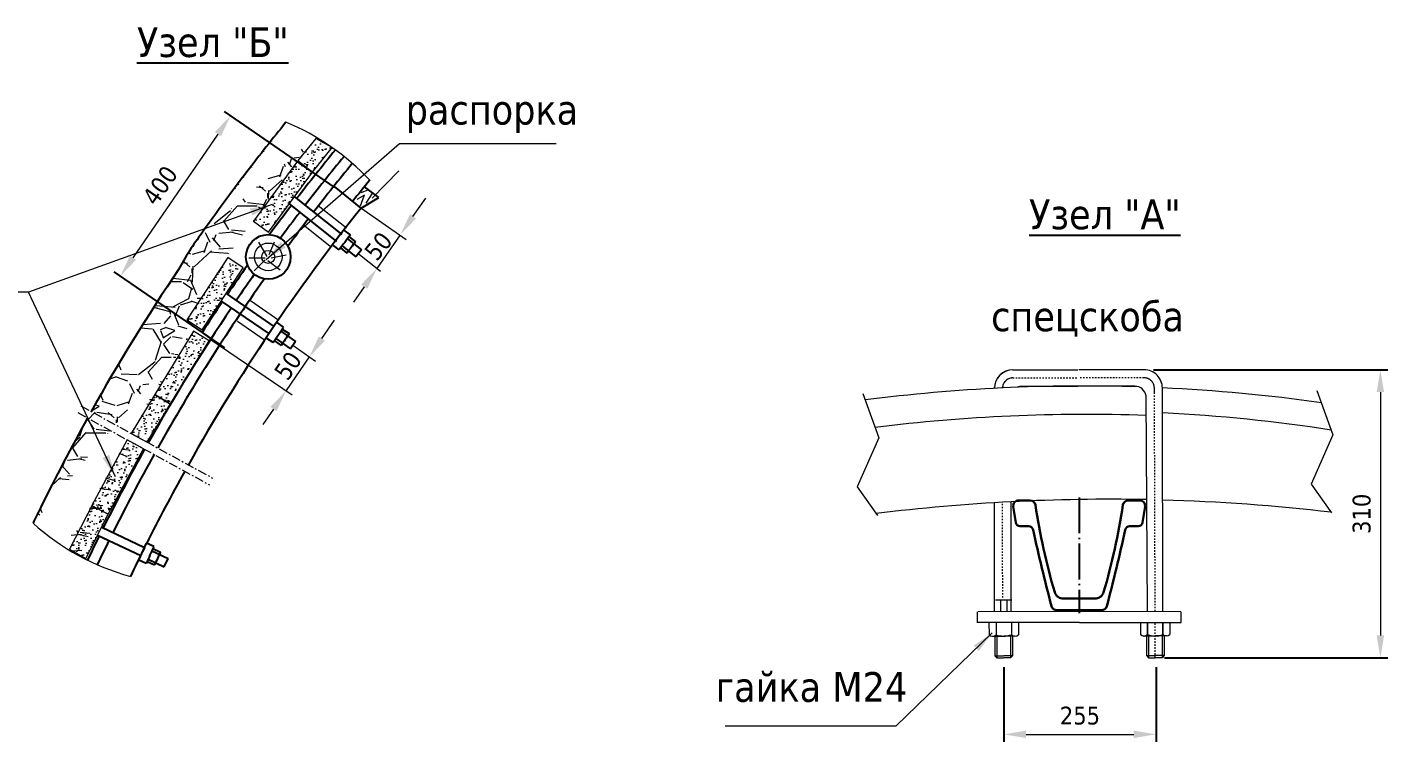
# Model space of a CAD drawing. Header units: millimetres. Extents: x 1757 to 4342, y -1901 to 53.
# Drawn here: x 3876.7 to 3968.1, y -593.1 to -545.1 of the extents above; entities that cross this region are included whole.
import ezdxf

# ---------------------------------------------------------------- set-up
doc = ezdxf.new("R2010")
doc.units = ezdxf.units.MM
doc.header["$LTSCALE"] = 0.1
for name, pattern in [('ACAD_ISO04W100', [30, 24, -3, 0, -3]), ('ACAD_ISO10W100', [18, 12, -3, 0, -3]), ('DASHDOT', [25.4, 12.7, -6.35, 0, -6.35]), ('штрихпунктирная2', [12.7, 6.35, -3.175, 0, -3.175])]:
    doc.linetypes.add(name, pattern=pattern)
doc.styles.add('стиль', font='TAHOMA.TTF')
doc.dimstyles.new('Копия DIN', dxfattribs={"dimtxt": 2, "dimasz": 2.5, "dimexe": 0.5, "dimexo": 0.625, "dimtad": 0, "dimdec": 0, "dimlfac": 100, "dimzin": 4, "dimdsep": 46, "dimtxsty": 'стиль', "dimcen": 2.5, "dimclre": 256, "dimclrt": 256, "dimadec": 0, "dimazin": 2, "dimtfac": 1, "dimtdec": 0, "dimtmove": 0, "dimatfit": 3, "dimfxl": 1.25, "dimtvp": 1, "dimtolj": 1, "dimtzin": 0, "dimlwd": 0, "dimarcsym": 0})

# ---------------------------------------------------------------- blocks, each defined once
blk = doc.blocks.new('A$C57CB0C66')
at = {"lineweight": 0}
h = blk.add_hatch(dxfattribs=at)
h.set_pattern_fill('AR-SAND', color=256, scale=0.01, style=0)
h.set_pattern_definition([(37.50000000000001, (-1748.635956794938, -1035.407276193999), (-0.01600031295984046, 0.4894132373293424), [0, -0.38608, 0, -0.4318, 0, -0.41275]), (7.499999999999999, (-1748.635956794938, -1035.407276193999), (0.4495232831380027, 0.7168251005683542), [0, -0.20828, 0, -0.34798, 0, -0.13335]), (327.5, (-1748.948376794938, -1035.407276193999), (0.790992370241458, 0.001437184678545691), [0, -0.127, 0, -0.4572, 0, -0.5969]), (317.5, (-1748.948376794938, -1035.407276193999), (0.7635564524722972, 0.2229293232572162), [0, -0.0635, 0, -0.29972, 0, -0.3429])])
h.paths.add_polyline_path([(4, 0), (4, 1), (0, 1), (0, 0)])
at = {"lineweight": 15}
for p, q in [((4, 1), (0, 1)), ((0, 1), (0, 0)), ((4, 0), (4, 1)), ((0, 0), (4, 0))]:
    blk.add_line(p, q, dxfattribs=at)
blk = doc.blocks.new('*D514')
at = {"linetype": 'ByBlock', "lineweight": -2}
for p, q in [((3897.338205181116, -555.9023556453044), (3889.911760179647, -550.7973917107638)), ((3889.931900569117, -566.6766754192372), (3882.505455567648, -561.5717114846966))]:
    blk.add_line(p, q, dxfattribs=at)
at = {"color": 0, "linetype": 'ByBlock', "lineweight": 0}
blk.add_line((3889.474087520004, -552.3167477069021), (3883.767207293045, -560.6188302835719), dxfattribs=at)
for points in [[(3889.268067753565, -552.1751290081486), (3889.680107286443, -552.4583664056554), (3890.323799712524, -551.0806291082706)], [(3883.561187526607, -560.4772115848184), (3883.973227059484, -560.7604489823252), (3882.917495100525, -561.8549488822034)]]:
    blk.add_solid(points, dxfattribs=at)
at = {"layer": 'Defpoints', "color": 0, "linetype": 'ByBlock', "lineweight": 0}
for p in [(3897.853254597212, -556.2564023921877), (3882.917495100525, -561.8549488822034), (3890.446949985213, -567.0307221661205)]:
    blk.add_point(p, dxfattribs=at)
at = {"linetype": 'ByBlock', "lineweight": 0, "insert": (3885.591240380129, -555.7601710511633), "char_height": 1.2, "attachment_point": 5, "rotation": 55.49523349520159, "style": 'стиль'}
blk.add_mtext('\\A1;400', dxfattribs=at)
blk = doc.blocks.new('*D515')
at = {"linetype": 'ByBlock', "lineweight": -2}
for p, q in [((3942.292401550149, -588.1212891276696), (3942.292401550149, -593.1445689904012)), ((3952.521897345831, -588.1212891276696), (3952.521897345831, -593.1445689904012))]:
    blk.add_line(p, q, dxfattribs=at)
at = {"color": 0, "linetype": 'ByBlock', "lineweight": 0}
blk.add_line((3943.792401550149, -592.6445689904012), (3951.021897345831, -592.6445689904012), dxfattribs=at)
for points in [[(3943.792401550149, -592.3945689904012), (3943.792401550149, -592.8945689904012), (3942.292401550149, -592.6445689904012)], [(3951.021897345831, -592.3945689904012), (3951.021897345831, -592.8945689904012), (3952.521897345831, -592.6445689904012)]]:
    blk.add_solid(points, dxfattribs=at)
at = {"layer": 'Defpoints', "color": 0, "linetype": 'ByBlock', "lineweight": 0}
for p in [(3942.292401550149, -587.4962891276696), (3952.521897345831, -587.4962891276696), (3952.521897345831, -592.6445689904012)]:
    blk.add_point(p, dxfattribs=at)
at = {"linetype": 'ByBlock', "lineweight": 0, "insert": (3947.40714944799, -591.3946025699848), "char_height": 1.2, "attachment_point": 5, "style": 'стиль'}
blk.add_mtext('\\A1;255', dxfattribs=at)
blk = doc.blocks.new('*D516')
at = {"linetype": 'ByBlock', "lineweight": -2}
for p, q in [((3952.341983959647, -568.1490180529574), (3968.094555730097, -568.1490180529574)), ((3953.0970622193, -587.4986914393398), (3968.094555730097, -587.4986914393398))]:
    blk.add_line(p, q, dxfattribs=at)
at = {"color": 0, "linetype": 'ByBlock', "lineweight": 0}
blk.add_line((3967.594555730097, -569.6490180529574), (3967.594555730097, -585.9986914393398), dxfattribs=at)
for points in [[(3967.344555730097, -569.6490180529574), (3967.844555730097, -569.6490180529574), (3967.594555730097, -568.1490180529574)], [(3967.344555730097, -585.9986914393398), (3967.844555730097, -585.9986914393398), (3967.594555730097, -587.4986914393398)]]:
    blk.add_solid(points, dxfattribs=at)
at = {"layer": 'Defpoints', "color": 0, "linetype": 'ByBlock', "lineweight": 0}
for p in [(3951.716983959647, -568.1490180529574), (3952.4720622193, -587.4986914393398), (3967.594555730097, -587.4986914393398)]:
    blk.add_point(p, dxfattribs=at)
at = {"linetype": 'ByBlock', "lineweight": 0, "insert": (3966.344589309681, -577.823854746148), "char_height": 1.2, "attachment_point": 5, "rotation": 90, "style": 'стиль'}
blk.add_mtext('\\A1;310', dxfattribs=at)

msp = doc.modelspace()

# ---------------------------------------------------------------- hatches: boundary and pattern name
at = {"lineweight": 0}
h = msp.add_hatch(dxfattribs=at)
h.set_pattern_fill('GRAVEL', color=256, scale=0.2, style=0)
h.set_pattern_definition([(228.0128, (3022.684672156114, -1016.655489570559), (-40.64003453179203, -45.72005617902516), [0.683442, -67.661]), (184.9697, (3022.227472156113, -1017.163489570558), (60.96009861235825, 5.079964150774916), [1.17281, -116.108]), (132.5104, (3021.059072156114, -1017.265089570559), (50.79996303666339, -55.88005458492083), [0.8269639999999999, -81.8694]), (267.2737, (3019.077872156114, -1018.535089570559), (5.079977941656345, 101.5999673067329), [1.06801, -105.7328]), (292.8337, (3019.027072156114, -1019.601889570558), (-25.40007211100381, 60.96003466010222), [1.047268, -103.6796]), (357.2737, (3019.433472156114, -1020.567089570558), (-101.5999673067329, 5.079977941656351), [1.06801, -105.7328]), (37.6942, (3020.500272156114, -1020.617889570558), (-66.04004172247987, -50.79995471396978), [1.412388, -139.8262]), (72.2553, (3021.617872156114, -1019.754289570559), (35.5600711309344, 111.7600324120728), [1.33344, -132.0106]), (121.4296, (3022.024272156114, -1018.484289570559), (-40.64001047052896, 66.03992231994538), [1.071626, -106.091]), (175.2364, (3021.465472156114, -1017.569889570558), (55.87995610610891, -5.079952325442312), [1.223425999999999, -59.94779999999997]), (222.3974, (3020.246272156114, -1017.468289570558), (-60.96000183447942, -55.87992730127394), [1.582156, -156.6336]), (138.8141, (3024.107072156114, -1018.585889570558), (-35.55997734844947, 30.47995311424801), [0.54001, -53.4612]), (171.4692, (3023.700672156114, -1018.230289570558), (66.03989919118281, -10.1600256000914), [1.027363999999999, -101.7091999999999]), (225, (3022.684672156114, -1018.077889570558), (-1.06581410364015e-15, -5.079996537400395), [0.7184180000000001, -6.46578]), (203.1986, (3022.329072156114, -1017.468289570558), (25.40008565118167, 10.16004454861253), [0.386882, -38.30119999999999]), (291.8014, (3021.973472156114, -1017.620689570558), (-5.080003563789019, 15.24000981746373), [0.547132, -26.8096]), (30.9638, (3022.176672156113, -1018.128689570558), (15.23998390961645, 10.1600079173211), [0.8886399999999995, -28.73259999999998]), (161.5651, (3022.938672156114, -1017.671489570558), (10.16000463636196, -5.079992444930154), [0.6425740000000001, -15.4218]), (16.38950000000001, (3019.027072156114, -1017.620689570558), (50.80002802793871, 15.23996829993561), [0.9001760000000001, -89.11760000000001]), (70.3462, (3019.890672156114, -1017.366689570558), (-20.31994337735302, -55.87992097709), [0.755198, -74.7644]), (293.1986, (3022.938672156114, -1016.655489570559), (-10.16004454861253, 25.40008565118167), [0.77376, -37.9144]), (343.6105, (3023.243472156114, -1017.366689570558), (-50.8000280279387, 15.23996829993562), [0.9001759999999995, -89.11759999999994]), (339.444, (3019.027072156114, -1020.770289570558), (-25.40003152851182, 10.15998767210028), [0.86807, -42.53540000000001]), (294.7751, (3019.839872156114, -1021.075089570558), (-25.39994080725368, 55.87997405231334), [0.7273439999999994, -72.00719999999993]), (66.80140000000002, (3022.989472156114, -1021.735489570558), (10.16004454861254, 25.40008565118167), [0.77376, -37.9144]), (17.35400000000001, (3023.294272156114, -1021.024289570558), (-66.04000356371992, -20.31996935121127), [0.8515659999999999, -84.30479999999999]), (69.444, (3020.500272156114, -1021.735489570558), (-10.15998767210029, -25.40003152851182), [0.434036, -42.9696]), (101.3098999999999, (3022.684672156114, -1021.735489570558), (-5.079974925774697, 20.31993492180524), [0.2590299999999999, -25.64399999999999]), (165.9638, (3022.633872156114, -1021.481489570558), (15.24001070939435, -5.079991208247283), [1.047268, -19.8981]), (186.0090000000001, (3021.617872156114, -1021.227489570558), (50.7999250888559, 5.079988137095717), [0.970534, -96.0828]), (303.6901, (3022.176672156113, -1018.585889570558), (-5.080001742614466, 10.15999019846368), [0.7326480000000001, -17.58356]), (353.1572, (3022.583072156114, -1019.195489570558), (86.36003571328685, -10.16004550330968), [1.279114, -126.632]), (60.94540000000001, (3023.853072156114, -1019.347889570558), (-20.31995273165818, -35.55991522166826), [0.523016, -51.7788]), (90, (3024.107072156114, -1018.890689570558), (-5.08, 5.08), [0.3048, -4.7752]), (120.2564, (3021.516272156114, -1021.075089570558), (20.31995693367222, -35.55998206495513), [0.705734, -69.8678]), (48.01279999999999, (3021.160672156114, -1020.465489570558), (40.64003453179202, 45.72005617902516), [1.366886, -66.97760000000001]), (0, (3022.075072156113, -1019.449489570558), (5.08, 5.08), [1.3208, -3.7592]), (325.3048, (3023.395872156114, -1019.449489570558), (-50.79991198190738, 35.56000338096953), [0.80322, -79.5186]), (254.0546, (3024.056272156114, -1019.906689570558), (-5.080012959402949, -20.32004840640726), [0.739658, -36.2434]), (207.646, (3023.853072156114, -1020.617889570558), (-96.51996609804544, -50.80003194944678), [1.20429, -119.225]), (175.4261, (3022.786272156114, -1021.176689570558), (-66.04001520949502, 5.079975422438924), [1.274057999999999, -126.1315999999999]), (175.4261, (3022.786272156114, -1021.176689570558), (-66.04001520949502, 5.079975422438924), [1.274057999999999, -126.1315999999999])])
edge = h.paths.add_edge_path()
edge.add_arc((3902.686498516233, -569.8257727514001), 17.94766787367186, 142.7865835116667, 152.0408669508881)
edge.add_arc((4001.334891678473, -638.6916567645119), 138.2431455001896, 142.658803157195, 144.7832714358317)
edge.add_arc((4000.064054062663, -637.7908094332131), 136.6863748456471, 140.8598231091526, 142.6354759992767)
edge.add_arc((3999.96467006881, -637.6999063822054), 136.4500000000014, 146.0066467098958, 153.7617860630751)
edge.add_arc((3999.964670068806, -637.6999063822069), 136.4499999999986, 153.7617860630733, 154.2653020626805)
edge.add_arc((3991.509429512946, -633.966985062433), 124.2535949947217, 146.6270390349521, 153.6734788943871)
edge.add_arc((3880.410794204732, -579.7671844848319), 0.9179342700138017, 104.1993360680818, 253.7958775305759)
edge.add_arc((3819.194831303867, -514.3965333004749), 84.60836531477372, 325.1910513019323, 327.1293544994031, ccw=False)
edge.add_line((3889.298846179039, -563.0735418847153), (3889.391822464889, -563.1362419792777))
edge.add_arc((3337.340965160133, -162.6874624355446), 681.0475995652253, 324.2781972014652, 324.7007351869215, ccw=False)
edge.add_arc((3947.867652501456, -595.4082290562384), 67.27819649612215, 140.4514278651124, 144.3841126331695)
h = msp.add_hatch(dxfattribs=at)
h.set_pattern_fill('AR-SAND', color=256, scale=0.01249999999999976, angle=50.97959634820233, style=0)
h.set_pattern_definition([(88.47959634820234, (3525.189634058581, -3067.926752698731), (-0.4878869575863597, 0.3696277044265103), [0, -0.482599999999991, 0, -0.53974999999999, 0, -0.5159374999999904]), (58.47959634820234, (3525.189634058581, -3067.926752698731), (-0.3423731181220046, 1.000694307093767), [0, -0.2603499999999949, 0, -0.4349749999999916, 0, -0.1666874999999968]), (18.4795963482023, (3524.943760650599, -3068.230160086368), (0.6211124041668173, 0.7693050835104883), [0, -0.158749999999997, 0, -0.5714999999999892, 0, -0.7461249999999859]), (8.479596348202309, (3524.943760650599, -3068.230160086368), (0.3844178463560864, 0.916974140599347), [0, -0.0793749999999985, 0, -0.3746499999999929, 0, -0.4286249999999919])])
h.paths.add_polyline_path([(3897.160310668492, -553.2213621766098), (3896.104339419997, -552.5390323002234), (3894.850532267832, -554.0862282973901), (3895.821684523247, -554.8732246740034)])
h = msp.add_hatch(dxfattribs=at)
h.set_pattern_fill('AR-SAND', color=256, scale=0.01249999999999979, angle=58.59354457869173, style=0)
h.set_pattern_definition([(96.09354457869166, (3849.295852667823, -3114.737193508794), (-0.5325602286347845, 0.3017249179947752), [0, -0.482599999999992, 0, -0.5397499999999908, 0, -0.5159374999999913]), (66.09354457869173, (3849.295852667823, -3114.737193508794), (-0.4719442063186051, 0.9465078522573203), [0, -0.2603499999999958, 0, -0.4349749999999928, 0, -0.1666874999999973]), (26.09354457869171, (3849.092347826567, -3115.070503507459), (0.513705104402054, 0.844818321200625), [0, -0.1587499999999974, 0, -0.5714999999999907, 0, -0.7461249999999878]), (16.09354457869171, (3849.092347826567, -3115.070503507459), (0.2595315991706123, 0.959823944354855), [0, -0.07937499999999871, 0, -0.3746499999999939, 0, -0.428624999999993])])
h.paths.add_polyline_path([(3885.225032367168, -569.813735859551), (3883.634513234274, -572.4187644514564), (3884.731625362809, -573.0206066835414), (3886.291897480367, -570.4651181054242)])
h = msp.add_hatch(dxfattribs=at)
h.set_pattern_fill('AR-SAND', color=256, scale=0.01249999999999982, angle=63.08365063833762, style=0)
h.set_pattern_definition([(100.5836506383376, (4044.407954474278, -3117.212518149731), (-0.5545468527119447, 0.2591063708397885), [0, -0.4825999999999929, 0, -0.5397499999999918, 0, -0.5159374999999922]), (70.58365063833762, (4044.407954474278, -3117.212518149731), (-0.5445949551502266, 0.9066558239416933), [0, -0.2603499999999963, 0, -0.4349749999999937, 0, -0.1666874999999976]), (30.58365063833758, (4044.231168037927, -3117.560736948114), (0.4459902297992934, 0.8824418649681944), [0, -0.1587499999999977, 0, -0.5714999999999918, 0, -0.7461249999999893]), (20.5836506383376, (4044.231168037927, -3117.560736948114), (0.1835933778769173, 0.9771960533714381), [0, -0.07937499999999886, 0, -0.3746499999999946, 0, -0.4286249999999938])])
h.paths.add_polyline_path([(3880.992579883708, -577.2869825100161), (3879.512042108319, -580.2032191611324), (3880.590674245248, -580.8343107798672), (3882.107165372418, -577.8528439668717)])

# ---------------------------------------------------------------- linework, layer by layer
at = {"lineweight": 15}
for p, q in [((3896.050691137055, -552.6052341945743), (3894.850532267832, -554.0862282973901)), ((3897.160310668492, -553.2213621766098), (3896.050691137055, -552.6052341945743)), ((3894.850532267832, -554.0862282973901), (3895.821684523247, -554.8732246740035)), ((3895.821684523247, -554.8732246740035), (3897.160310668492, -553.2213621766098)), ((3898.82413746215, -556.6873808350106), (3899.339183200726, -556.3894539372454)), ((3899.31200575499, -556.4164690199873), (3899.040894162834, -557.148539711216)), ((3899.09524905416, -556.2266024529713), (3899.578686970286, -556.0499811117627)), ((3899.867247173366, -556.2648467482854), (3899.420715537643, -556.9586731442)), ((3885.225032367169, -569.8137358595509), (3883.634513234274, -572.4187644514562)), ((3884.73162536281, -573.0206066835416), (3886.291897480367, -570.4651181054246)), ((3886.291897480367, -570.4651181054246), (3885.225032367169, -569.8137358595509)), ((3883.634513234274, -572.4187644514562), (3884.73162536281, -573.0206066835416)), ((3880.992579883708, -577.2869825100162), (3879.512042108319, -580.2032191611321)), ((3880.590674245248, -580.8343107798673), (3882.107165372418, -577.8528439668719)), ((3882.107165372418, -577.8528439668719), (3880.992579883708, -577.2869825100162)), ((3879.512042108319, -580.2032191611321), (3880.590674245248, -580.8343107798673))]:
    msp.add_line(p, q, dxfattribs=at)
at = {"lineweight": 0}
for p, q in [((3899.845613517709, -556.6154312024762), (3901.640134559444, -554.767977644892)), ((3892.201608432773, -559.5636933897347), (3892.772594953862, -560.5363173764069)), ((3893.252863990296, -559.5636933897347), (3892.90235185143, -560.4195960493123)), ((3893.058228643953, -560.6270827177811), (3894.070444788562, -560.4195960493123)), ((3891.552683515423, -560.6141047249164), (3892.655898003781, -560.6270827177811)), ((3892.655898003781, -560.7697600305962), (3891.903055224742, -561.4959633702235)), ((3892.837473402637, -560.7957160163166), (3893.66811414839, -561.4311540145698))]:
    msp.add_line(p, q, dxfattribs=at)
for p, q in [((3899.102192429189, -557.277517681063), (3897.309312866608, -555.8425696239792)), ((3900.289068069913, -556.578940010168), (3899.315435120625, -555.853960400523)), ((3894.611252990662, -556.5233149998388), (3897.800767517684, -559.0460173740905)), ((3899.102192429189, -557.277517681063), (3900.289068069913, -556.578940010168)), ((3894.267188061148, -556.992352856478), (3897.449293297214, -559.533264498433)), ((3898.378760482812, -559.0888036448307), (3897.992810719821, -558.7901408027731)), ((3898.180172588749, -559.3461025643182), (3899.126342356716, -560.0944624478909)), ((3898.288733956182, -559.2088457630259), (3898.718432919002, -559.5487102109032)), ((3897.618492127389, -560.0812078567633), (3897.253577765367, -559.7965439934618, -0.0001840446246168562)), ((3897.706682344343, -559.9597133348445), (3898.140678501795, -560.3029765893448)), ((3897.815243711776, -559.8224565335522), (3898.754131954088, -560.5650571951787)), ((3899.126342356716, -560.0944624478909), (3898.754131954088, -560.5650571951787)), ((3890.035095154828, -563.0256785378493), (3893.241584237861, -565.2348599755383)), ((3889.704540401334, -563.5265545846686), (3892.918391268951, -565.740808086358)), ((3893.885352553578, -565.2837297205992), (3893.455724437977, -564.9782172542211)), ((3888.41603696075, -565.6521002960246), (3889.004120746979, -566.0722203986518)), ((3893.192090161199, -566.3240476275073), (3893.89039856417, -565.2871279312906)), ((3893.704140380158, -565.5535482407985), (3894.697539969506, -566.2379728173881)), ((3893.803426926071, -565.4094400113296), (3894.254575110741, -565.7202685123522)), ((3893.192090161199, -566.3240476275073), (3892.753564828544, -566.0348883807317)), ((3893.272087816222, -566.1970090175748), (3893.727747697976, -566.5109459518973)), ((3893.371374362135, -566.0529007881055), (3894.357128954949, -566.7320581755677)), ((3894.697539969506, -566.2379728173881), (3894.357128954949, -566.7320581755677)), ((3881.664191183678, -578.7237444417125), (3884.538594928605, -580.0844961830187)), ((3881.392063530504, -579.2587555290172), (3884.290222887325, -580.6307532514447)), ((3884.152160919803, -580.9373480723712), (3884.677292761049, -579.7969596017394)), ((3885.171320944537, -580.0244521942227), (3884.677292761049, -579.7969596017392)), ((3885.035747493025, -580.3198497651042), (3886.126089956291, -580.8360213043766)), ((3885.110626290465, -580.1616784475589), (3885.60580066767, -580.3960955496173)), ((3884.653953902239, -581.1625231215658), (3884.152160919803, -580.9373480723712)), ((3884.712532438799, -581.0242950915676), (3885.212658796019, -581.261056476485)), ((3884.787411236239, -580.8661237740221), (3885.869362650785, -581.3783229645326)), ((3885.869362650785, -581.3783229645326), (3886.126089956291, -580.8360213043766))]:
    msp.add_line(p, q)
at = {"color": 7, "linetype": 'ByBlock', "lineweight": 0}
for p, q in [((3902.585638465066, -557.8393684847263), (3903.440559002845, -556.6068463250538)), ((3901.730717927287, -559.071890644399), (3900.163863782318, -561.3307935123379)), ((3899.308943244539, -562.5633156720103), (3898.586584291607, -563.6047263966145)), ((3896.465873008703, -566.0482485457374), (3897.315520900264, -564.812085748867)), ((3895.616225117142, -567.2844113426077), (3894.059034405459, -569.5499865821082)), ((3893.209386513899, -570.7861493789783), (3892.491482645425, -571.83063623377))]:
    msp.add_line(p, q, dxfattribs=at)
at = {"color": 0, "lineweight": 15, "ltscale": 3}
for p, q in [((3898.110841938026, -558.640355579267), (3896.222891437244, -557.1414769619817)), ((3897.115219809513, -559.9308047384453), (3895.225893069242, -558.4369825613209)), ((3893.563315751519, -564.8322462985554), (3891.666122255753, -563.5185076974769)), ((3892.616890041671, -566.1635231688673), (3890.790494488459, -564.9021068034956))]:
    msp.add_line(p, q, dxfattribs=at)
at = {"linetype": 'ByBlock', "lineweight": 0}
for p, q in [((3899.071550137036, -557.2551106437531), (3902.122451045364, -559.3883645432485)), ((3898.878311158383, -560.3197259459375), (3900.393686394469, -561.5258974342714)), ((3888.948576883304, -566.0846612785572), (3894.471088671083, -569.8332025459617)), ((3894.511224792011, -566.5020201957996), (3896.028279382766, -567.5676273064612))]:
    msp.add_line(p, q, dxfattribs=at)
at = {"color": 7, "linetype": 'Continuous', "lineweight": 9}
for p, q in [((3942.886941456918, -568.1521117412674), (3947.27232393614, -568.1474784586367)), ((3951.716977371596, -568.1427825544995), (3947.331594892521, -568.1474158371673)), ((3951.716983959548, -568.1490180529574), (3947.331601480473, -568.1536513356252)), ((3941.659065489963, -569.3919165922414), (3941.659012113481, -569.3413959770774)), ((3941.659065489961, -569.3919165922414), (3941.659012113481, -569.3413959770774)), ((3943.502702501046, -569.2577284429076), (3947.273492737924, -569.2537444946258)), ((3951.103553931332, -569.249697924801), (3947.33276369438, -569.2536818730828)), ((3952.955908634987, -569.7765769474922), (3952.94746052476, -569.3706683702299)), ((3952.947697295414, -569.5947707937662), (3952.947467112785, -569.3769038685034)), ((3952.947676440381, -569.5750315530352), (3952.947618528986, -569.5202187046184)), ((3951.938356048804, -584.374514944371), (3951.84977043813, -569.8987449337724)), ((3952.97864853684, -584.3734158454517), (3952.955908634987, -569.7765769474922)), ((3941.674906492466, -584.3853585738682), (3941.667188356314, -577.0801752946875)), ((3942.781172528417, -584.3841897720104), (3942.773390423157, -577.0184599844674)), ((3941.72702432121, -583.6006548713488), (3942.833290357161, -583.5994860695278)), ((3941.727030909162, -583.6068903696957), (3942.833296945113, -583.6057215678381)), ((3942.060339081854, -583.600302714782), (3942.060662711081, -583.906616426407)), ((3942.060345669806, -583.6065382130923), (3942.061168084738, -584.3849504774082)), ((3942.06035503927, -583.6154063908114), (3942.060701280485, -583.9431222444866)), ((3942.060361627297, -583.6216418891586), (3942.060707868584, -583.9493577427231)), ((3942.484685132098, -583.5998543810142), (3942.4850473308, -583.9426739106821)), ((3942.484691720048, -583.6060898793614), (3942.485514135053, -584.3845021437141)), ((3940.530717172431, -585.1374187144859), (3940.529956379864, -584.4173318040682)), ((3940.530723760381, -585.1436542127224), (3940.529962967888, -584.4235673025262)), ((3947.372849060865, -585.1301898054126), (3940.530717172431, -585.1374187144859)), ((3940.568622909177, -584.3865273942811), (3954.196639933398, -584.3721290025276)), ((3941.293988757845, -585.136612296109), (3941.29484744458, -585.9493556916855)), ((3941.293995345797, -585.1428477944194), (3941.294854032531, -585.9555911901064)), ((3941.765441286136, -585.1531708310044), (3941.766378922934, -586.0406401195955)), ((3941.765447874161, -585.1594063292778), (3941.766385510959, -586.0468756178691)), ((3942.798154029846, -585.152079740252), (3942.799091666569, -586.0395490288431)), ((3942.798160617796, -585.158315238599), (3942.799098254593, -586.0457845271903)), ((3943.269570516521, -585.1345250370591), (3943.270429203254, -585.9472684326724)), ((3943.269577104473, -585.1407605354063), (3943.270435791206, -585.9535039310563)), ((3947.372849060865, -585.1301898054126), (3954.214980949371, -585.1229608963761)), ((3951.476127605354, -585.1258545736553), (3951.476986292089, -585.9385979692684)), ((3951.476134193306, -585.1320900720025), (3951.476992880042, -585.9448334676895)), ((3951.948524358468, -586.036117895442), (3951.94295091238, -585.1253613614258)), ((3951.947580133645, -585.1424131084768), (3951.948517770517, -586.0298823970681)), ((3951.947586721672, -585.1486486068609), (3951.948524358468, -586.0361178953783)), ((3952.981237102103, -586.0350268046627), (3952.979818259699, -585.1242658812657)), ((3952.980292877281, -585.1413220177615), (3952.981230514151, -586.0287913063526)), ((3952.980299465306, -585.1475575161085), (3952.981237102103, -586.0350268046627)), ((3953.451709363955, -585.1237673146793), (3953.452568050765, -585.9365107102553)), ((3953.451715951982, -585.1300028129524), (3953.452574638715, -585.9427462086765)), ((3954.214980949371, -585.1229608963761), (3954.214220156806, -584.4028739859955)), ((3954.214987537398, -585.1291963946865), (3954.214226744831, -584.4091094844166)), ((3941.525504524139, -586.0408946103014), (3942.277099639407, -586.0401005284161)), ((3941.525511112239, -586.0471301085379), (3942.277106227359, -586.0463360267263)), ((3941.687806505026, -586.0407231335466), (3941.689200289551, -587.35993423829)), ((3941.687813093051, -586.046958631857), (3941.689206877501, -587.3661697366001)), ((3941.825308236401, -586.0405778589388), (3941.82685407007, -587.5037029023993)), ((3941.825314824426, -586.0468133572858), (3941.826860658022, -587.5099384008204)), ((3943.039966065362, -586.0392945380634), (3942.288370950169, -586.0400886198752)), ((3943.039972653387, -586.0455300364106), (3942.288377538192, -586.0463241182224)), ((3942.740162353173, -586.0396112893154), (3942.741708186919, -587.5027363327395)), ((3942.7401689412, -586.0458467876258), (3942.741714774871, -587.5089718310867)), ((3942.877664084477, -586.0394660148922), (3942.879057869002, -587.3586771195985)), ((3942.8776706725, -586.0457015131287), (3942.879064456953, -587.364912617835)), ((3951.707643371648, -586.030136887774), (3952.459238486843, -586.029342805999)), ((3951.707649959673, -586.0363723861578), (3952.459245074868, -586.0355783043465)), ((3951.869945352535, -586.0299654110927), (3951.871339136986, -587.3491765158731)), ((3951.869951940487, -586.0362009094401), (3951.871345724938, -587.3554120141832)), ((3952.00744708391, -586.0298201365586), (3952.008992917581, -587.4929451799458)), ((3952.007453671862, -586.036055634869), (3952.008999505531, -587.4991806784033)), ((3953.222104912871, -586.0285368156467), (3952.470509797677, -586.0293308974951)), ((3953.222111500971, -586.0347723138832), (3952.470516385703, -586.0355663958055)), ((3952.922301200684, -586.0288535668988), (3952.923847034353, -587.4919786103223)), ((3952.922307788634, -586.0350890652458), (3952.923853622378, -587.4982141086327)), ((3953.059802932059, -586.0287082923646), (3953.061196716511, -587.3479193971448)), ((3953.059809520011, -586.0349437906748), (3953.061203304464, -587.3541548954549)), ((3941.689200289551, -587.35993423829), (3942.278493423786, -587.3593116331592)), ((3941.689200289551, -587.35993423829), (3941.82685407007, -587.5037029023993)), ((3941.689206877501, -587.3661697366001), (3942.278500011809, -587.3655471314696)), ((3941.689206877501, -587.3661697366001), (3941.826860658022, -587.5099384008204)), ((3941.82685407007, -587.5037029023993), (3942.278645473078, -587.5032255718397)), ((3941.826860658022, -587.5099384008204), (3942.278652061028, -587.5094610701501)), ((3942.879057869002, -587.3586771195985), (3942.289764734694, -587.3592997246553)), ((3942.879064456953, -587.364912617835), (3942.289771322645, -587.3655352229657)), ((3942.741708186919, -587.5027363327395), (3942.289916783839, -587.5032136633358)), ((3942.741714774871, -587.5089718310867), (3942.289923371864, -587.5094491617567)), ((3942.879057869002, -587.3586771195985), (3942.741708186919, -587.5027363327395)), ((3942.879064456953, -587.364912617835), (3942.741714774871, -587.5089718310867)), ((3951.871339136986, -587.3491765158731), (3952.460632271368, -587.3485539107423)), ((3951.871339136986, -587.3491765158731), (3952.008992917581, -587.4929451799458)), ((3951.871345724938, -587.3554120141832), (3952.46063885932, -587.3547894090527)), ((3951.871345724938, -587.3554120141832), (3952.008999505531, -587.4991806784033)), ((3952.008992917581, -587.4929451799458), (3952.460784320587, -587.4924678494231)), ((3952.008999505531, -587.4991806784033), (3952.460790908539, -587.4987033477332)), ((3953.061196716511, -587.3479193971448), (3952.471903582129, -587.3485420022753)), ((3953.061203304464, -587.3541548954549), (3952.471910170081, -587.3547775005486)), ((3952.923847034353, -587.4919786103223), (3952.472055631348, -587.4924559408821)), ((3952.923853622378, -587.4982141086327), (3952.4720622193, -587.4986914393398)), ((3953.061196716511, -587.3479193971448), (3952.923847034353, -587.4919786103223)), ((3953.061203304464, -587.3541548954549), (3952.923853622378, -587.4982141086327))]:
    msp.add_line(p, q, dxfattribs=at)
at = {"color": 7, "linetype": 'штрихпунктирная2', "lineweight": 9, "ltscale": 0.12}
for p, q in [((3942.887512871148, -568.6929529144882), (3947.27289535037, -568.6883196318204)), ((3951.7175487859, -568.6836237276098), (3947.332166306751, -568.6882570102775)), ((3952.46203122865, -584.3739616664891), (3952.415046753551, -569.757548000799)), ((3942.214765805935, -583.4554610141122), (3942.207996989295, -577.0488046869518)), ((3952.472055631348, -587.4924559408821), (3952.464444832554, -585.1248103881076))]:
    msp.add_line(p, q, dxfattribs=at)
at = {"color": 7, "linetype": 'штрихпунктирная2', "lineweight": 9}
msp.add_line((3952.415046753551, -569.757548000799), (3952.406619351612, -569.371239784497), dxfattribs=at)
at = {"color": 7, "lineweight": 9}
for p, q in [((3963.333893326435, -569.5473160945123), (3964.409582499864, -572.5289127580954)), ((3932.820769706559, -569.7314441657302), (3933.896458879988, -572.7130408293133)), ((3933.896458879988, -572.7130408293133), (3932.439883104633, -576.0195416285087)), ((3964.409582499864, -572.5289127580954), (3962.953006724509, -575.8354135572908)), ((3932.439883104633, -576.0195416285087), (3933.796943772652, -577.9443000474562)), ((3962.953006724509, -575.8354135572908), (3964.310067392527, -577.7601719762383))]:
    msp.add_line(p, q, dxfattribs=at)
at = {"linetype": 'ACAD_ISO10W100', "lineweight": 0, "ltscale": 0.5}
for p, q in [((3880.052380447388, -571.0229072045818), (3888.90404048959, -575.8786577690817)), ((3880.263874361981, -570.569734831156), (3889.115534404184, -575.4254853956559))]:
    msp.add_line(p, q, dxfattribs=at)
at = {"color": 7, "lineweight": 30}
for p, q in [((3944.058235687618, -576.9216120605381), (3943.286942719213, -576.9216120605381)), ((3951.421395993817, -576.9216120605381), (3950.650103025415, -576.9216120605381)), ((3942.929633391992, -577.3255443343216), (3943.092262268518, -578.4119926892447)), ((3951.778705321041, -577.3255443343066), (3951.616076444509, -578.4119926892524)), ((3943.961187634872, -578.6616120605379), (3943.388001667739, -578.6616120605379)), ((3951.32033704529, -578.6616120605379), (3950.747151078158, -578.6616120605379)), ((3948.425028268157, -583.5216120605376), (3946.283310444873, -583.5216120605376)), ((3948.862761145618, -584.3016120605382), (3945.845577567408, -584.3016120605382))]:
    msp.add_line(p, q, dxfattribs=at)
at = {"color": 7, "linetype": 'ACAD_ISO04W100'}
msp.add_line((3947.354169356513, -576.7298942130499), (3947.354169356513, -584.5015722403466), dxfattribs=at)
msp.add_circle((3892.857554827264, -560.5615478842699), 1.5)
at = {"lineweight": 0}
for radius in [0.9299586110704552, 0.4364766764308466]:
    msp.add_circle((3892.857554827264, -560.5615478842699), radius, dxfattribs=at)
for centre, radius, start, end in [((4000.064054062664, -637.790809433212), 136.6863748456468, 140.8598231091611, 142.6354759992674), ((3999.96467006881, -637.6999063822045), 132.8017411495838, 140.5811112628671, 142.3862246759014), ((3999.96467006881, -637.6999063822045), 132.0767411495838, 140.5695134214377, 142.3902208980843), ((4001.334891678473, -638.6916567645087), 138.2431455001878, 142.6588031572019, 144.7832714358061), ((3986.136017355915, -626.5274161492952), 113.5727906206948, 140.4949253716352, 142.6024456996799), ((3999.96467006881, -637.6999063822045), 129.7267411495838, 140.6300668037878, 141.4329999999853), ((3999.96467006881, -637.6999063822045), 129.0000000000009, 141.4329999999853, 150.6813005417267), ((3958.683367847308, -606.7777225404222), 81.22684555551383, 142.315267088716, 144.0265513293715), ((3999.96467006881, -637.6999063822045), 132.0767411495838, 142.6505346296504, 143.588718329174), ((3999.96467006881, -637.6999063822045), 132.0767411495838, 142.367755054783, 142.3902208980843), ((3999.96467006881, -637.6999063822045), 132.0750000000009, 142.3678631923524, 142.390230548155), ((3999.96467006881, -637.6999063822045), 131.3500000000009, 142.6560253375971, 143.6490118257251), ((3902.686498516233, -569.8257727514008), 17.94766787367232, 142.7865835116417, 152.0408669508981), ((3999.96467006881, -637.6999063822045), 128.4500000000009, 142.2659107601013, 142.8235485969123), ((3999.96467006881, -637.6999063822045), 127.9000000000009, 142.335724164503, 142.7613511177907), ((3999.96467006881, -637.6999063822059), 136.4500000000014, 146.0066467098935, 150.7124703300425), ((3982.894837070367, -625.956928886095), 112.0844147124432, 144.6581263628768, 145.8747771858979), ((3999.964670068755, -637.6999063821679), 131.3499999999366, 144.8282523333267, 150.69151439649), ((3990.706430735838, -631.2459728347062), 120.7911510151479, 144.8669575835625, 145.8793209204862), ((3998.76366473844, -637.0560659353889), 130.7129061125825, 146.0150971107336, 150.6830189369148), ((3982.894837070367, -625.956928886095), 112.0844147124432, 146.1815045372431, 147.4503362639142), ((4000.427728828845, -637.0341621765748), 127.9000000000009, 146.1117142104547, 146.5373411637243), ((3999.96467006881, -637.6999063822059), 136.4500000000014, 150.9220231588643, 153.7617860630749), ((3998.76366473844, -637.0560659353889), 130.7129061125825, 150.9017699585871, 153.5191397957814), ((3999.964670068755, -637.6999063821679), 131.3499999999366, 150.9092041564812, 153.4950217459145), ((3999.96467006881, -637.6999063822045), 129.0000000000009, 150.9029562261942, 153.3317931040614), ((3999.96467006881, -637.6999063822045), 136.4500000000009, 153.7617860630749, 154.2653020626937), ((3999.96467006881, -637.6999063822045), 132.0750000000009, 153.7617860630749, 154.5462403178404), ((3999.96467006881, -637.6999063822045), 131.3500000000009, 153.7567893388506, 154.5437347022032), ((3999.96467006881, -637.6999063822045), 129.0000000000009, 153.4868717747192, 154.4352434174186), ((4001.845424072558, -633.7511323380049), 128.4500000000009, 155.2746363242197, 155.832274161109), ((4001.845424072558, -633.7511323380049), 127.9000000000009, 155.3444497285856, 155.7700766819137)]:
    msp.add_arc(centre, radius, start, end)
at = {"lineweight": 15}
for centre, radius, start, end in [((3887.867226158811, -566.4450325674068), 16.16251460350522, 43.05442247369132, 67.51072124990996), ((3887.86722615881, -566.4450325674179), 16.16251460351736, 227.9817499195727, 254.6692587003029)]:
    msp.add_arc(centre, radius, start, end, dxfattribs=at)
at = {"color": 7, "linetype": 'Continuous', "lineweight": 9}
for centre, radius, start, end in [((3942.888240125689, -569.3812962257696), 1.229185170412936, 90.06053461800782, 180.0605346154023), ((3942.888246713715, -569.3875317241168), 1.229185170412936, 90.06053461800782, 180.0605346154023), ((3951.718276040368, -569.3719670389648), 1.229185170412936, 0.06053461540230606, 90.06053461800782), ((3951.718282628393, -569.3782025372752), 1.229185170412936, 0.06053461540230606, 90.06053461800782), ((3943.503488290258, -570.0014746319268), 0.737511102247763, 90.06053461800782, 112.7529799056623), ((3951.092472463519, -570.0159285904626), 0.7663107931805091, 8.796138322042069, 89.1714282612147), ((3941.531913837567, -585.6883736825737), 0.3525791879827561, 227.7491547816234, 311.5122075797029), ((3941.531920425594, -585.694609180958), 0.3525791879827561, 227.7491547816234, 311.5122075797029), ((3942.281113993055, -584.5055393664654), 1.535947820535124, 250.3888429037167, 289.7322263279314), ((3942.281120581079, -584.5117748648861), 1.535947820535124, 250.3888429037167, 289.7322263279314), ((3943.032811870155, -585.6867879405727), 0.3525791879827561, 228.6088616510835, 312.3719144484815), ((3943.032818458105, -585.6930234390306), 0.3525791879827561, 228.6088616510835, 312.3719144484815), ((3951.714052685003, -585.67761596012), 0.3525791879827561, 227.7491547816234, 311.5122075797029), ((3951.714059273028, -585.6838514585411), 0.3525791879827561, 227.7491547816234, 311.5122075797029), ((3952.463252840564, -584.4947816439376), 1.535947820535124, 250.3888429037167, 289.7322263279314), ((3952.463259428589, -584.5010171423587), 1.535947820535124, 250.3888429037167, 289.7322263279314), ((3953.214950717589, -585.676030218156), 0.3525791879827561, 228.6088616510835, 312.3719144484815), ((3953.214957305616, -585.6822657166135), 0.3525791879827561, 228.6088616510835, 312.3719144484815)]:
    msp.add_arc(centre, radius, start, end, dxfattribs=at)
at = {"color": 7, "linetype": 'штрихпунктирная2', "lineweight": 9, "ltscale": 0.12}
for centre, radius, start, end in [((3942.888240125689, -569.3812962257696), 0.6883436954312412, 90.06053461800782, 180.0605346154023), ((3951.718276040368, -569.3719670389648), 0.6883436954312363, 0.06053461540230606, 90.06053461800782)]:
    msp.add_arc(centre, radius, start, end, dxfattribs=at)
at = {"color": 7, "linetype": 'DASHDOT', "lineweight": 9}
for centre, radius, start, end in [((3942.888246713715, -569.3875317241168), 0.6883436954312412, 90.06053461800782, 180.0605346154023), ((3951.718282628393, -569.3782025372752), 0.6883436954312363, 0.06053461540230606, 90.06053461800782)]:
    msp.add_arc(centre, radius, start, end, dxfattribs=at)
at = {"color": 7, "linetype": 'ByBlock', "lineweight": 0}
for centre, radius, start, end in [((3947.607099043695, -683.5641775197714), 114.3270933263867, 88.11760285153969, 97.34994460850585), ((3947.607099043695, -683.5641775197714), 114.3270933263867, 87.5944060630978, 87.59457267006974), ((3947.607099043695, -683.5641775197714), 114.3270933263867, 81.94399700842649, 87.3227190231629), ((3947.841265624358, -685.9845208956838), 114.8411997816882, 87.99568127246302, 97.09946085306146), ((3947.326610221908, -682.6382870994848), 111.7369583773273, 81.26804595735037, 87.09779522262292), ((3949.357763603408, -704.9833537657441), 128.1341797126365, 88.86652616803735, 97.01820961061539), ((3949.357763603408, -704.9833537657441), 128.1341797126365, 83.3110608372556, 88.38589740869448)]:
    msp.add_arc(centre, radius, start, end, dxfattribs=at)
at = {"color": 7, "lineweight": 30}
for centre, radius, start, end in [((3943.286942719213, -577.2816120605378), 0.36, 89.40594653701794, 190.0171146938262), ((3944.058235687618, -577.2816120605064), 0.36, 8.189232373577662, 90), ((3950.650103025415, -577.2816120605064), 0.36, 90, 171.8107676264223), ((3951.421395993817, -577.2816120605378), 0.36, 349.9828853061737, 90.59405346298206), ((3988.306199616447, -570.6186455618656), 44.3868225349071, 188.5603653267828, 196.3212851657038), ((3906.402139096586, -570.6186455618656), 44.3868225349071, 343.6787148342962, 351.4396346732173), ((3943.388001667739, -578.3616120605382), 0.3, 187.3588230059293, 270.4372532702877), ((3943.961187634872, -578.9616120607218), 0.3, 11.75312167928929, 90), ((3950.747151078158, -578.9616120607218), 0.3, 90, 168.2468783207107), ((3951.32033704529, -578.3616120605382), 0.3, 269.5627467297123, 352.6411769940707), ((4058.91794983482, -553.8595830022639), 117.3655109864225, 192.3163507961739, 194.8984323293521), ((3835.790388878209, -553.8595830022639), 117.3655109864225, 345.101567670648, 347.6836492038262), ((3946.283310444873, -582.9216120605381), 0.6000000000000001, 196.5352177183975, 273.6486033509652), ((3948.425028268157, -582.9216120605381), 0.6000000000000001, 266.3513966490348, 343.46478228159), ((3945.845577567408, -583.9416120604772), 0.36, 194.7606813139481, 271.3935796377611), ((3948.862761145618, -583.9416120604772), 0.36, 268.6064203622389, 345.2393186860392)]:
    msp.add_arc(centre, radius, start, end, dxfattribs=at)
at = {"color": 7, "linetype": 'ByBlock', "lineweight": 0}
for points in [[(3902.38021810512, -557.69688172843), (3902.791058825012, -557.9818552410227), (3901.730717927287, -559.071890644399)], [(3899.103522884594, -562.4208289157137), (3899.514363604485, -562.7058024283065), (3900.163863782318, -561.3307935123379)], [(3896.259845875891, -565.9066405638105), (3896.671900141515, -566.189856527664), (3895.616225117142, -567.2844113426077)], [(3893.003359381087, -570.6445413970514), (3893.41541364671, -570.9277573609049), (3894.059034405459, -569.5499865821082)]]:
    msp.add_solid(points, dxfattribs=at)

# ---------------------------------------------------------------- block references
at = {"lineweight": 13, "yscale": 1.25, "zscale": 1.25}
for p, xscale, rotation in [((3892.864285848078, -558.9048239938896), 1.249999999999967, 53.73791485239768), ((3888.420855894403, -565.4716690154859), 1.250000000000015, 56.5770563914413), ((3886.291897480367, -570.4651181054245), 1.250000000000012, 58.59354457868998), ((3882.10716537703, -577.852843958055), 1.249999999999948, 61.69213962553991)]:
    msp.add_blockref('A$C57CB0C66', p, dxfattribs=dict(at, xscale=xscale, rotation=rotation))

# ---------------------------------------------------------------- texts
at = {"color": 7, "char_height": 2, "width": 79.32810017535485, "attachment_point": 1, "style": 'стиль'}
for s, insert in [('\\pi34.488;{\\LУзел "Б"}', (3849.544629044002, -545.1281596928966)), ('\\pi34.035;распорка', (3868.056485738533, -549.6662216378668)), ('\\pi34.467;{\\LУзел "А"}', (3909.517533576196, -556.7027640798706)), ('\\pi33.325;спецскоба', (3908.109793587228, -563.553792950016)), ('\\pi33.324;гайка М24', (3889.603462048364, -588.459157247622))]:
    msp.add_mtext(s, dxfattribs=dict(at, insert=insert))
at = {"linetype": 'ByBlock', "lineweight": 0, "char_height": 1.2, "attachment_point": 5, "style": 'стиль'}
for insert, rotation in [((3900.259837545866, -559.8413349210928), 51.03523394337193), ((3894.184027488782, -567.8754564559651), 55.49821387889752)]:
    msp.add_mtext('\\A1;50', dxfattribs=dict(at, insert=insert, rotation=rotation))

# ---------------------------------------------------------------- dimensions: what is measured, and where the dimension line sits
at = {"color": 7, "linetype": 'ByBlock', "lineweight": 0}
dim = msp.add_aligned_dim(p1=(3897.853254597212, -556.2564023921877), p2=(3890.446949985213, -567.0307221661205), distance=-9.136811257056019, text='400', dimstyle='Копия DIN', override={"dimtxt": 1.2, "dimasz": 1.5}, dxfattribs=at)
dim.commit()
dim.dimension.update_dxf_attribs({"geometry": '*D514', "text_midpoint": (3885.591240380129, -555.7601710511633)})
dim = msp.add_linear_dim(base=(3967.594555730097, -587.4986914393398), p1=(3951.716983959647, -568.1490180529574), p2=(3952.4720622193, -587.4986914393398), angle=90, text='310', dimstyle='Копия DIN', override={"dimtxt": 1.2, "dimasz": 1.5}, dxfattribs=at)
dim.commit()
dim.dimension.update_dxf_attribs({"geometry": '*D516', "text_midpoint": (3966.344589309681, -577.823854746148)})
dim = msp.add_linear_dim(base=(3952.521897345831, -592.6445689904012), p1=(3942.292401550149, -587.4962891276696), p2=(3952.521897345831, -587.4962891276696), text='255', dimstyle='Копия DIN', override={"dimtxt": 1.2, "dimasz": 1.5}, dxfattribs=at)
dim.commit()
dim.dimension.update_dxf_attribs({"geometry": '*D515', "text_midpoint": (3947.40714944799, -591.3946025699848)})

# ---------------------------------------------------------------- leaders
at = {"color": 7, "lineweight": 0}
for points in [[(3892.728236140159, -560.7331669198102), (3901.679914348824, -552.9378664834908), (3912.213959533932, -552.9378664834908)], [(3893.123393549991, -557.0395747842376), (3876.739108022929, -562.9339357817257), (3857.662844907613, -562.9339357817257)], [(3882.585921365309, -575.3301505761337), (3876.739108022929, -562.9339357817257), (3857.662844907613, -562.9339357817257)], [(3941.516404393195, -585.816797128416), (3935.037006930297, -592.0927999231535), (3923.572438906485, -592.0927999231535)]]:
    msp.add_leader(points, dimstyle='Копия DIN', override={"dimtxt": 1.2, "dimasz": 1.5, "dimgap": 0.625, "dimtad": 0}, dxfattribs=at)

doc.saveas('drawing.dxf')
